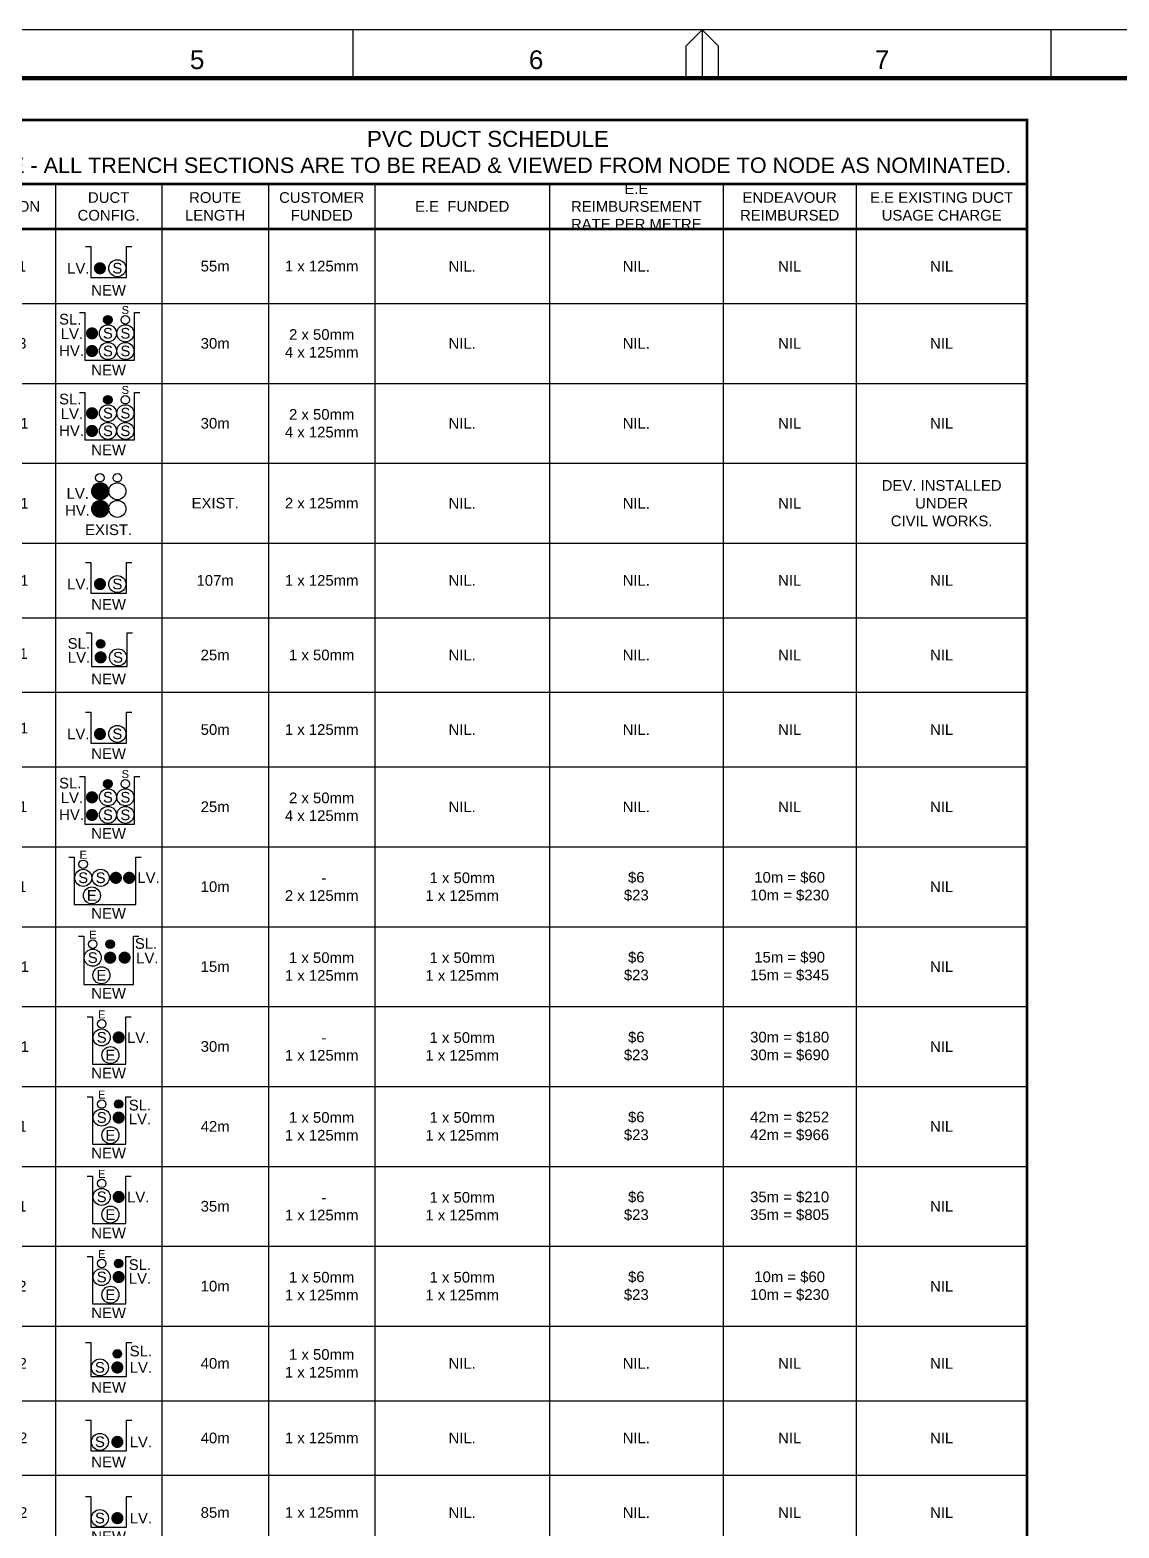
# Paper-space layout 'Retic (5)' of a CAD drawing. Header units: metres. Extents: x -30 to 775, y -5 to 571.
# Drawn here: x 246.2 to 450.7, y 289.6 to 570.9 of the extents above; entities that cross this region are included whole.
import ezdxf
from ezdxf.enums import TextEntityAlignment as Align

# ---------------------------------------------------------------- set-up
doc = ezdxf.new("R2010")
doc.units = ezdxf.units.M
doc.header["$LTSCALE"] = 0.7
doc.layers.get('0').update_dxf_attribs({"color": 6})
for name, color, linetype in [('_User Miscellaneous1', 3, 'Continuous'), ('_User Miscellaneous3', 11, 'Continuous'), ('Notes', 7, 'Continuous'), ('SupportsUG_SP_EXT', 7, 'Continuous')]:
    doc.layers.add(name, color=color, linetype=linetype)
doc.layers.add('_User Miscellaneous5', color=7, linetype='Continuous', lineweight=35)
doc.layers.get('SupportsUG_SP_EXT').off()
doc.styles.add('ARIAL', font='arial.ttf', dxfattribs={"height": 2})
doc.styles.add('iecISOCP', font='isocp.shx')
doc.styles.get("Standard").update_dxf_attribs({"font": 'arial.ttf'})

# ---------------------------------------------------------------- blocks, each defined once
blk = doc.blocks.new('A1_FRAME_TITLE')
at = {"layer": 'Notes', "linetype": 'Continuous'}
for p, q in [((316, 564.21), (316, 573.26)), ((378.5, 570.26), (381.5, 573.26)), ((381.5, 573.26), (381.5, 564.21)), ((381.5, 573.26), (384.5, 570.26)), ((447.01, 564.21), (447.01, 573.26)), ((378.5, 564.21), (378.5, 570.26)), ((384.5, 570.26), (384.5, 564.21))]:
    blk.add_line(p, q, dxfattribs=at)
at = {"layer": 'Notes', "color": 7, "linetype": 'Continuous'}
blk.add_lwpolyline([(-20.59, -3.07), (783.6, -3.07), (783.6, 573.26), (-20.59, 573.26)], close=True, dxfattribs=at)
at = {"layer": 'Notes', "color": 7, "linetype": 'Continuous', "const_width": 0.8}
blk.add_lwpolyline([(-11.55, 5.97), (774.56, 5.97), (774.56, 564.21), (-11.55, 564.21)], close=True, dxfattribs=at)
at = {"layer": 'Notes', "color": 7, "style": 'ARIAL'}
for s, p in [('5', (285.32, 565.92)), ('6', (348.95, 565.92)), ('7', (413.9, 565.92))]:
    blk.add_text(s, height=3.5, dxfattribs=at).set_placement(p)
at = {"layer": 'Notes', "color": 7}
blk.add_attdef('EPD_REF_NO', text='', height=5, dxfattribs=at).set_placement((739.57, 52.77), align=Align.CENTER)
at = {"layer": 'Notes', "color": 3, "style": 'iecISOCP', "flags": 8}
blk.add_attdef('VERSION_NO', text='', height=2.5, rotation=90, dxfattribs=at).set_placement((252.27, 44.54), align=Align.MIDDLE_CENTER)
at = {"layer": 'Notes', "color": 7, "style": 'ARIAL'}
for tag, p in [('CAP_NO', (463.39, 43.46)), ('IE_NUM', (463.26, 37.81)), ('REF_No_1', (285.45, 32.31)), ('REF_1', (307.01, 32.31)), ('GEN_WO', (391.91, 31.76)), ('HV_SWITCH', (463.67, 32.16)), ('REF_No_2', (285.45, 26.31)), ('REF_2', (307.01, 26.31)), ('OH_WO', (391.91, 25.81)), ('UBD_REF', (463.26, 25.83)), ('REF_No_3', (285.45, 20.31)), ('REF_3', (307.01, 20.31)), ('UG_WO', (391.91, 20.05)), ('GIS_MAP_No', (463.26, 20.04)), ('REF_No_4', (285.45, 14.31)), ('REF_4', (307.01, 14.31)), ('SUB_WO', (391.91, 13.81)), ('HV_OP_DIAG', (463.53, 14.2)), ('LGA', (463.15, 7.78))]:
    blk.add_attdef(tag, p, '', height=2, dxfattribs=at)
at = {"layer": 'Notes', "color": 7, "style": 'ARIAL', "width": 1.1}
for tag, p in [('T1', (634.58, 39.47)), ('T2', (634.58, 34.35)), ('T3', (634.58, 28.92)), ('T4', (634.58, 23.66)), ('T5', (634.58, 18.23)), ('T6', (634.58, 12.97))]:
    blk.add_attdef(tag, text='', height=3.5, dxfattribs=at).set_placement(p, align=Align.CENTER)
at = {"layer": 'Notes', "color": 7, "style": 'ARIAL'}
for tag, height, p in [('scale', 2, (517.96, 33.27)), ('DRAWN', 2, (517.96, 24.93)), ('REV', 5, (770.26, 17.1)), ('CHD', 2, (517.96, 8.93)), ('DESIGN', 2, (555.82, 9.15))]:
    blk.add_attdef(tag, text='', height=height, dxfattribs=at).set_placement(p, align=Align.CENTER)
blk.add_attdef('NUM', text='', height=7, dxfattribs=at).set_placement((742.57, 20.12), align=Align.MIDDLE_CENTER)
for tag, p in [('NS', (742.33, 8.12)), ('SHTS', (754.14, 8.12))]:
    blk.add_attdef(tag, text='', height=2, dxfattribs=at).set_placement(p, align=Align.MIDDLE)
at = {"layer": 'Notes', "style": 'iecISOCP'}
blk.add_attdef('ExportID', (-11.53, 2.35), '', height=2.5, dxfattribs=at)
at = {"layer": 'Notes', "style": 'iecISOCP', "flags": 1}
for tag, p in [('ProjectType', (-6.43, -26.84)), ('ProjectNumber', (2.95, -26.86)), ('DrawingNumber', (14.91, -26.85)), ('ProjectDescription', (26.96, -26.87)), ('ExportDate', (39.68, -26.83)), ('ExportUserName', (48.55, -26.84)), ('DesignerCompanyName', (60.88, -26.84)), ('ExportAreaOfInterest', (76.49, -26.86)), ('GIS_SUCCESS', (91.39, -26.82)), ('CAD_SUCCESS', (101.18, -26.83)), ('DEPOTCODE', (111.5, -26.92)), ('ExportCategories', (119.48, -26.84)), ('Comments', (133.78, -26.93)), ('EPD_-_VERSION_1.5', (141.2, -26.93))]:
    blk.add_attdef(tag, p, '', height=1, dxfattribs=at)
blk = doc.blocks.new('*T189')
at = {"layer": '_User Miscellaneous5', "color": 0, "linetype": 'ByBlock', "lineweight": -2, "transparency": 16777216}
for p, q in [((0, 0), (202.4, 0)), ((0, 0), (0, -504.44)), ((202.4, 0), (202.4, -504.44)), ((0, -12), (202.4, -12)), ((20, -12), (20, -504.44)), ((40, -12), (40, -504.44)), ((60, -12), (60, -504.44)), ((80, -12), (80, -504.44)), ((112.77, -12), (112.77, -504.44)), ((145.35, -12), (145.35, -504.44)), ((170.35, -12), (170.35, -504.44)), ((0, -20.44), (202.4, -20.44)), ((0, -34.44), (202.4, -34.44)), ((0, -49.44), (202.4, -49.44)), ((0, -64.44), (202.4, -64.44)), ((0, -79.44), (202.4, -79.44)), ((0, -93.44), (202.4, -93.44)), ((0, -107.44), (202.4, -107.44)), ((0, -121.44), (202.4, -121.44)), ((0, -136.44), (202.4, -136.44)), ((0, -151.44), (202.4, -151.44)), ((0, -166.44), (202.4, -166.44)), ((0, -181.44), (202.4, -181.44)), ((0, -196.44), (202.4, -196.44)), ((0, -211.44), (202.4, -211.44)), ((0, -226.44), (202.4, -226.44)), ((0, -240.44), (202.4, -240.44)), ((0, -254.44), (202.4, -254.44)), ((0, -268.44), (202.4, -268.44)), ((0, -283.44), (202.4, -283.44)), ((0, -298.44), (202.4, -298.44)), ((0, -313.44), (202.4, -313.44)), ((0, -327.44), (202.4, -327.44)), ((0, -342.44), (202.4, -342.44)), ((0, -356.44), (202.4, -356.44)), ((0, -371.44), (202.4, -371.44)), ((0, -385.44), (202.4, -385.44)), ((0, -399.44), (202.4, -399.44)), ((0, -414.44), (202.4, -414.44)), ((0, -429.44), (202.4, -429.44)), ((0, -444.44), (202.4, -444.44)), ((0, -459.44), (202.4, -459.44)), ((0, -474.44), (202.4, -474.44)), ((0, -489.44), (202.4, -489.44)), ((0, -504.44), (202.4, -504.44))]:
    blk.add_line(p, q, dxfattribs=at)
at = {"layer": '_User Miscellaneous5', "color": 7, "transparency": 16777216}
for s, insert, char_height, width, attachment_point in [('PVC DUCT SCHEDULE\\P{\\H0.96667x;NOTE - ALL TRENCH SECTIONS ARE TO BE READ & VIEWED FROM NODE TO NODE AS NOMINATED.}', (101.2, -6), 3, 200.4036, 5), ('DUCT\\PCONFIG.', (30, -16.22), 2, 17, 5), ('ROUTE\\PLENGTH', (50, -16.22), 2, 17, 5), ('CUSTOMER\\PFUNDED', (70, -16.22), 2, 17, 5), ('E.E REIMBURSEMENT RATE PER METRE', (129.06, -16.22), 2, 29.5818, 5), ('ENDEAVOUR\\PREIMBURSED', (157.85, -16.22), 2, 22, 5), ('E.E EXISTING DUCT\\PUSAGE CHARGE', (186.38, -16.22), 2, 29.0564, 5), ('LOCATION', (10, -16.22), 2, 17, 5), ('E.E  FUNDED ', (96.38, -16.22), 2, 29.7654, 5), ('K1 - L1', (10, -27.44), 2, 14, 5), ('55m', (50, -27.44), 2, 14, 5), ('1 x 125mm', (70, -27.44), 2, 14, 5), ('NIL.', (96.38, -27.44), 2, 26.7654, 5), ('NIL.', (129.06, -27.44), 2, 26.5818, 5), ('NIL', (157.85, -27.44), 2, 19, 5), ('NIL', (186.38, -27.44), 2, 26.0564, 5), ('NEW', (30, -32.94), 2, 14, 8), ('2 x 50mm\\P4 x 125mm', (70, -41.94), 2, 14, 5), ('L1 - R3', (10, -41.94), 2, 14, 5), ('30m', (50, -41.94), 2, 14, 5), ('NIL.', (96.38, -41.94), 2, 26.7654, 5), ('NIL.', (129.06, -41.94), 2, 26.5818, 5), ('NIL', (157.85, -41.94), 2, 19, 5), ('NIL', (186.38, -41.94), 2, 26.0564, 5), ('NEW', (30, -47.94), 2, 14, 8), ('R3 - M1', (10, -56.94), 2, 14, 5), ('30m', (50, -56.94), 2, 14, 5), ('2 x 50mm\\P4 x 125mm', (70, -56.94), 2, 14, 5), ('NIL.', (96.38, -56.94), 2, 26.7654, 5), ('NIL.', (129.06, -56.94), 2, 26.5818, 5), ('NIL', (157.85, -56.94), 2, 19, 5), ('NIL', (186.38, -56.94), 2, 26.0564, 5), ('NEW', (30, -62.94), 2, 14, 8), ('DEV. INSTALLED\\PUNDER\\PCIVIL WORKS.', (186.38, -71.94), 2, 26.0564, 5), ('M1 - R1', (10, -71.94), 2, 14, 5), ('EXIST.', (50, -71.94), 2, 14, 5), ('2 x 125mm', (70, -71.94), 2, 14, 5), ('NIL.', (96.38, -71.94), 2, 26.7654, 5), ('NIL.', (129.06, -71.94), 2, 26.5818, 5), ('NIL', (157.85, -71.94), 2, 19, 5), ('EXIST.', (30, -77.94), 2, 14, 8), ('M1 - N1', (10, -86.44), 2, 14, 5), ('107m', (50, -86.44), 2, 14, 5), ('1 x 125mm', (70, -86.44), 2, 14, 5), ('NIL.', (96.38, -86.44), 2, 26.7654, 5), ('NIL.', (129.06, -86.44), 2, 26.5818, 5), ('NIL', (157.85, -86.44), 2, 19, 5), ('NIL', (186.38, -86.44), 2, 26.0564, 5), ('NEW', (30, -91.94), 2, 14, 8), ('P1 - Q1', (10, -100.44), 2, 14, 5), ('25m', (50, -100.44), 2, 14, 5), ('1 x 50mm', (70, -100.44), 2, 14, 5), ('NIL.', (96.38, -100.44), 2, 26.7654, 5), ('NIL.', (129.06, -100.44), 2, 26.5818, 5), ('NIL', (157.85, -100.44), 2, 19, 5), ('NIL', (186.38, -100.44), 2, 26.0564, 5), ('NEW', (30, -105.94), 2, 14, 8), ('Q1 - R1', (10, -114.44), 2, 14, 5), ('50m', (50, -114.44), 2, 14, 5), ('1 x 125mm', (70, -114.44), 2, 14, 5), ('NIL.', (96.38, -114.44), 2, 26.7654, 5), ('NIL.', (129.06, -114.44), 2, 26.5818, 5), ('NIL', (157.85, -114.44), 2, 19, 5), ('NIL', (186.38, -114.44), 2, 26.0564, 5), ('NEW', (30, -119.94), 2, 14, 8), ('2 x 50mm\\P4 x 125mm', (70, -128.94), 2, 14, 5), ('R1 - S1', (10, -128.94), 2, 14, 5), ('25m', (50, -128.94), 2, 14, 5), ('NIL.', (96.38, -128.94), 2, 26.7654, 5), ('NIL.', (129.06, -128.94), 2, 26.5818, 5), ('NIL', (157.85, -128.94), 2, 19, 5), ('NIL', (186.38, -128.94), 2, 26.0564, 5), ('NEW', (30, -134.94), 2, 14, 8), ('T1 - V1', (10, -143.94), 2, 14, 5), ('10m', (50, -143.94), 2, 14, 5), (' -\\P2 x 125mm', (70, -143.94), 2, 14, 5), ('1 x 50mm\\P1 x 125mm', (96.38, -143.94), 2, 26.7654, 5), ('$6\\P$23', (129.06, -143.94), 2, 26.5818, 5), ('10m = $60\\P10m = $230', (157.85, -143.94), 2, 19, 5), ('NIL', (186.38, -143.94), 2, 26.0564, 5), ('NEW', (30, -149.94), 2, 14, 8), ('1 x 50mm\\P1 x 125mm', (70, -158.94), 2, 14, 5), ('1 x 50mm\\P1 x 125mm', (96.38, -158.94), 2, 26.7654, 5), ('$6\\P$23', (129.06, -158.94), 2, 26.5818, 5), ('15m = $90\\P15m = $345', (157.85, -158.94), 2, 19, 5), ('V1 - W1', (10, -158.94), 2, 14, 5), ('15m', (50, -158.94), 2, 14, 5), ('NIL', (186.38, -158.94), 2, 26.0564, 5), ('NEW', (30, -164.94), 2, 14, 8), ('1 x 50mm\\P1 x 125mm', (96.38, -173.94), 2, 26.7654, 5), ('$6\\P$23', (129.06, -173.94), 2, 26.5818, 5), ('30m = $180\\P30m = $690', (157.85, -173.94), 2, 19, 5), ('W1 - X1', (10, -173.94), 2, 14, 5), ('30m', (50, -173.94), 2, 14, 5), (' -\\P1 x 125mm', (70, -173.94), 2, 14, 5), ('NIL', (186.38, -173.94), 2, 26.0564, 5), ('NEW', (30, -179.94), 2, 14, 8), ('X1 - Y1', (10, -188.94), 2, 14, 5), ('42m', (50, -188.94), 2, 14, 5), ('1 x 50mm\\P1 x 125mm', (70, -188.94), 2, 14, 5), ('1 x 50mm\\P1 x 125mm', (96.38, -188.94), 2, 26.7654, 5), ('$6\\P$23', (129.06, -188.94), 2, 26.5818, 5), ('42m = $252\\P42m = $966', (157.85, -188.94), 2, 19, 5), ('NIL', (186.38, -188.94), 2, 26.0564, 5), ('NEW', (30, -194.94), 2, 14, 8), (' -\\P1 x 125mm', (70, -203.94), 2, 14, 5), ('1 x 50mm\\P1 x 125mm', (96.38, -203.94), 2, 26.7654, 5), ('$6\\P$23', (129.06, -203.94), 2, 26.5818, 5), ('35m = $210\\P35m = $805', (157.85, -203.94), 2, 19, 5), ('Y1 - Z1', (10, -203.94), 2, 14, 5), ('35m', (50, -203.94), 2, 14, 5), ('NIL', (186.38, -203.94), 2, 26.0564, 5), ('NEW', (30, -209.94), 2, 14, 8), ('1 x 50mm\\P1 x 125mm', (70, -218.94), 2, 14, 5), ('1 x 50mm\\P1 x 125mm', (96.38, -218.94), 2, 26.7654, 5), ('$6\\P$23', (129.06, -218.94), 2, 26.5818, 5), ('10m = $60\\P10m = $230', (157.85, -218.94), 2, 19, 5), ('Z1 - P2', (10, -218.94), 2, 14, 5), ('10m', (50, -218.94), 2, 14, 5), ('NIL', (186.38, -218.94), 2, 26.0564, 5), ('NEW', (30, -224.94), 2, 14, 8), ('P2 - A2', (10, -233.44), 2, 14, 5), ('40m', (50, -233.44), 2, 14, 5), ('1 x 50mm\\P1 x 125mm', (70, -233.44), 2, 14, 5), ('NIL.', (96.38, -233.44), 2, 26.7654, 5), ('NIL.', (129.06, -233.44), 2, 26.5818, 5), ('NIL', (157.85, -233.44), 2, 19, 5), ('NIL', (186.38, -233.44), 2, 26.0564, 5), ('NEW', (30, -238.94), 2, 14, 8), ('A2 - C2', (10, -247.44), 2, 14, 5), ('40m', (50, -247.44), 2, 14, 5), ('1 x 125mm', (70, -247.44), 2, 14, 5), ('NIL.', (96.38, -247.44), 2, 26.7654, 5), ('NIL.', (129.06, -247.44), 2, 26.5818, 5), ('NIL', (157.85, -247.44), 2, 19, 5), ('NIL', (186.38, -247.44), 2, 26.0564, 5), ('NEW', (30, -252.94), 2, 14, 8), ('D2 - E2', (10, -261.44), 2, 14, 5), ('85m', (50, -261.44), 2, 14, 5), ('1 x 125mm', (70, -261.44), 2, 14, 5), ('NIL.', (96.38, -261.44), 2, 26.7654, 5), ('NIL.', (129.06, -261.44), 2, 26.5818, 5), ('NIL', (157.85, -261.44), 2, 19, 5), ('NIL', (186.38, -261.44), 2, 26.0564, 5), ('NEW', (30, -266.94), 2, 14, 8), ('E2 - G2', (10, -275.94), 2, 14, 5), ('18m', (50, -275.94), 2, 14, 5), ('1 x 50mm\\P1 x 125mm', (70, -275.94), 2, 14, 5), ('1 x 125mm', (96.38, -275.94), 2, 26.7654, 5), ('$6\\P$23', (129.06, -275.94), 2, 26.5818, 5), ('18m = $108\\P18m = $414', (157.85, -275.94), 2, 19, 5), ('NIL', (186.38, -275.94), 2, 26.0564, 5), ('NEW', (30, -281.94), 2, 14, 8), (' -\\P1 x 125mm', (70, -290.94), 2, 14, 5), ('1 x 50mm\\P1 x 125mm', (96.38, -290.94), 2, 26.7654, 5), ('$6\\P$23', (129.06, -290.94), 2, 26.5818, 5), ('18m = $108\\P18m = $414', (157.85, -290.94), 2, 19, 5), ('G2 - H2', (10, -290.94), 2, 14, 5), ('18m', (50, -290.94), 2, 14, 5), ('NIL', (186.38, -290.94), 2, 26.0564, 5), ('NEW', (30, -296.94), 2, 14, 8), ('1 x 50mm\\P1 x 125mm', (70, -305.94), 2, 14, 5), ('1 x 50mm\\P1 x 125mm', (96.38, -305.94), 2, 26.7654, 5), ('$6\\P$23', (129.06, -305.94), 2, 26.5818, 5), ('25m = $150\\P25m = $575', (157.85, -305.94), 2, 19, 5), ('H2 - J2', (10, -305.94), 2, 14, 5), ('25m', (50, -305.94), 2, 14, 5), ('NIL', (186.38, -305.94), 2, 26.0564, 5), ('NEW', (30, -311.94), 2, 14, 8), ('J2 - K2', (10, -320.44), 2, 14, 5), ('25m', (50, -320.44), 2, 14, 5), ('3 x 125mm', (70, -320.44), 2, 14, 5), ('NIL.', (96.38, -320.44), 2, 26.7654, 5), ('NIL.', (129.06, -320.44), 2, 26.5818, 5), ('NIL', (157.85, -320.44), 2, 19, 5), ('NIL', (186.38, -320.44), 2, 26.0564, 5), ('NEW', (30, -325.94), 2, 14, 8), ('K2 - L2', (10, -334.94), 2, 14, 5), ('25m', (50, -334.94), 2, 14, 5), ('2 x 50mm\\P3 x 125mm', (70, -334.94), 2, 14, 5), ('NIL.', (96.38, -334.94), 2, 26.7654, 5), ('NIL.', (129.06, -334.94), 2, 26.5818, 5), ('NIL', (157.85, -334.94), 2, 19, 5), ('NIL', (186.38, -334.94), 2, 26.0564, 5), ('NEW', (30, -340.94), 2, 14, 8), ('L2 - Q3', (10, -349.44), 2, 14, 5), ('27m', (50, -349.44), 2, 14, 5), ('3 x 125mm', (70, -349.44), 2, 14, 5), ('NIL.', (96.38, -349.44), 2, 26.7654, 5), ('NIL.', (129.06, -349.44), 2, 26.5818, 5), ('NIL', (157.85, -349.44), 2, 19, 5), ('NIL', (186.38, -349.44), 2, 26.0564, 5), ('NEW', (30, -354.94), 2, 14, 8), ('2 x 50mm\\P4 x 125mm', (70, -363.94), 2, 14, 5), ('M2 - N2', (10, -363.94), 2, 14, 5), ('83m', (50, -363.94), 2, 14, 5), ('NIL.', (96.38, -363.94), 2, 26.7654, 5), ('NIL.', (129.06, -363.94), 2, 26.5818, 5), ('NIL', (157.85, -363.94), 2, 19, 5), ('NIL', (186.38, -363.94), 2, 26.0564, 5), ('NEW', (30, -369.94), 2, 14, 8), ('Q2 - R2', (10, -378.44), 2, 14, 5), ('10m', (50, -378.44), 2, 14, 5), ('1 x 50mm', (70, -378.44), 2, 14, 5), ('NIL.', (96.38, -378.44), 2, 26.7654, 5), ('NIL.', (129.06, -378.44), 2, 26.5818, 5), ('NIL', (157.85, -378.44), 2, 19, 5), ('NIL', (186.38, -378.44), 2, 26.0564, 5), ('NEW', (30, -383.94), 2, 14, 8), ('S2 - T2', (10, -392.44), 2, 14, 5), ('140m', (50, -392.44), 2, 14, 5), ('1 x 50mm', (70, -392.44), 2, 14, 5), ('NIL.', (96.38, -392.44), 2, 26.7654, 5), ('NIL.', (129.06, -392.44), 2, 26.5818, 5), ('NIL', (157.85, -392.44), 2, 19, 5), ('NIL', (186.38, -392.44), 2, 26.0564, 5), ('NEW', (30, -397.94), 2, 14, 8), ('1 x 50mm\\P4 x 125mm', (70, -406.94), 2, 14, 5), ('S1 - U2', (10, -406.94), 2, 14, 5), ('30m', (50, -406.94), 2, 14, 5), ('NIL.', (96.38, -406.94), 2, 26.7654, 5), ('NIL.', (129.06, -406.94), 2, 26.5818, 5), ('NIL', (157.85, -406.94), 2, 19, 5), ('NIL', (186.38, -406.94), 2, 26.0564, 5), ('NEW', (30, -412.94), 2, 14, 8), ('U2 - V2', (10, -421.94), 2, 14, 5), ('38m', (50, -421.94), 2, 14, 5), ('2 x 50mm\\P4 x 125mm', (70, -421.94), 2, 14, 5), ('NIL.', (96.38, -421.94), 2, 26.7654, 5), ('NIL.', (129.06, -421.94), 2, 26.5818, 5), ('NIL', (157.85, -421.94), 2, 19, 5), ('NIL', (186.38, -421.94), 2, 26.0564, 5), ('NEW', (30, -427.94), 2, 14, 8), ('DEV. INSTALLED\\PUNDER\\PCIVIL WORKS.', (186.38, -436.94), 2, 26.0564, 5), ('V2 - W2', (10, -436.94), 2, 14, 5), ('EXIST.', (50, -436.94), 2, 14, 5), ('1 x 125mm', (70, -436.94), 2, 14, 5), ('NIL.', (96.38, -436.94), 2, 26.7654, 5), ('NIL.', (129.06, -436.94), 2, 26.5818, 5), ('NIL', (157.85, -436.94), 2, 19, 5), ('EXIST.', (30, -442.94), 2, 14, 8), ('1 x 50mm\\P4 x 125mm', (70, -451.94), 2, 14, 5), ('W2 - X2', (10, -451.94), 2, 14, 5), ('15m', (50, -451.94), 2, 14, 5), ('NIL.', (96.38, -451.94), 2, 26.7654, 5), ('NIL.', (129.06, -451.94), 2, 26.5818, 5), ('NIL', (157.85, -451.94), 2, 19, 5), ('NIL', (186.38, -451.94), 2, 26.0564, 5), ('NEW', (30, -457.94), 2, 14, 8), ('X2 - Y2', (10, -466.94), 2, 14, 5), ('40m', (50, -466.94), 2, 14, 5), ('2 x 50mm\\P4 x 125mm', (70, -466.94), 2, 14, 5), ('NIL.', (96.38, -466.94), 2, 26.7654, 5), ('NIL.', (129.06, -466.94), 2, 26.5818, 5), ('NIL', (157.85, -466.94), 2, 19, 5), ('NIL', (186.38, -466.94), 2, 26.0564, 5), ('NEW', (30, -472.94), 2, 14, 8), ('DEV. INSTALLED\\PUNDER\\PCIVIL WORKS.', (186.38, -481.94), 2, 26.0564, 5), ('Y2 - Z2', (10, -481.94), 2, 14, 5), ('EXIST.', (50, -481.94), 2, 14, 5), ('1 x 125mm', (70, -481.94), 2, 14, 5), ('NIL.', (96.38, -481.94), 2, 26.7654, 5), ('NIL.', (129.06, -481.94), 2, 26.5818, 5), ('NIL', (157.85, -481.94), 2, 19, 5), ('EXIST.', (30, -487.94), 2, 14, 8), (' 2 x 50mm\\P4 x 125mm', (70, -496.94), 2, 14, 5), ('Z2 - A3', (10, -496.94), 2, 14, 5), ('25m', (50, -496.94), 2, 14, 5), ('NIL.', (96.38, -496.94), 2, 26.7654, 5), ('NIL.', (129.06, -496.94), 2, 26.5818, 5), ('NIL', (157.85, -496.94), 2, 19, 5), ('NIL', (186.38, -496.94), 2, 26.0564, 5), ('NEW', (30, -502.94), 2, 14, 8)]:
    blk.add_mtext(s, dxfattribs=dict(at, insert=insert, char_height=char_height, width=width, attachment_point=attachment_point))
blk = doc.blocks.new('*U187')
blk.add_circle((0, 0.8), 0.8)
at = {"insert": (0, 0.8), "char_height": 1, "attachment_point": 5, "style": 'ARIAL'}
blk.add_mtext_dynamic_manual_height_columns('S', width=1.0176, gutter_width=10, heights=[0], dxfattribs=at)
blk = doc.blocks.new('*U190')
at = {"ltscale": 0.75, "const_width": 0.569, "flags": 128}
blk.add_lwpolyline([(-0.29, 0.56, 1), (0.28, 0.56, 1)], format="xyb", close=True, dxfattribs=at)
blk = doc.blocks.new('DUCT_50_NEW')
blk.add_circle((0, 0.4), 0.4)
at = {"flags": 1}
blk.add_attdef('Z', (0, 0), '', height=0.2, dxfattribs=at)
at = {"flags": 9}
for tag, p in [('DUCT_CODE', (0, 0)), ('XSECT_TYPE', (0, -0.2)), ('STATE', (0, -0.6)), ('OWNED_BY', (0, -1.01)), ('OPERATED_BY', (0, -1.21)), ('FB_REFERENCE', (0, -0.4)), ('NOTES', (0, -0.8)), ('MAINTAINED_BY', (0, -1.42))]:
    blk.add_attdef(tag, text='', height=0.2, dxfattribs=at).set_placement(p, align=Align.MIDDLE_LEFT)
blk = doc.blocks.new('*U183')
blk.add_blockref('DUCT_50_NEW', (0, 0))
at = {"insert": (0.01, 1.29), "char_height": 0.75, "attachment_point": 5, "style": 'ARIAL'}
blk.add_mtext_dynamic_manual_height_columns('E', width=0.1757, gutter_width=10, heights=[0], dxfattribs=at)
blk = doc.blocks.new('CABLE_SMALL_NEW')
h = blk.add_hatch(color=256)
edge = h.paths.add_edge_path()
edge.add_arc((0, 0.4), 0.4, 0, 360)
blk.add_circle((0, 0.4), 0.4)
for tag, flags, p in [('COND_CODE', 9, (1.5, 0)), ('STATE', 9, (1.5, -0.4)), ('XSECT_SIZE', 9, (1.5, -0.6)), ('OWNED_BY', 9, (1.5, -1)), ('OPERATED_BY', 9, (1.5, -1.2)), ('FB_REFERENCE', 9, (1.5, -0.2)), ('NOTES', 9, (1.5, -0.8)), ('MAINTAINED_BY', 9, (1.5, -1.4)), ('Z', 1, (1.5, -1.6))]:
    blk.add_attdef(tag, text='', height=0.2, dxfattribs=dict(flags=flags)).set_placement(p, align=Align.MIDDLE_LEFT)
blk = doc.blocks.new('*U191')
for name in ['DUCT_50_NEW', 'CABLE_SMALL_NEW']:
    blk.add_blockref(name, (0, 0))
blk = doc.blocks.new('*U185')
blk.add_blockref('DUCT_50_NEW', (0, 0))
at = {"insert": (0, 1.31), "char_height": 0.75, "attachment_point": 5, "style": 'ARIAL'}
blk.add_mtext_dynamic_manual_height_columns('S', width=0.3953, gutter_width=10, heights=[0], dxfattribs=at)
blk = doc.blocks.new('*U184')
blk.add_circle((0, 0.8), 0.8)
blk = doc.blocks.new('*U193')
blk.add_blockref('DUCT_50_NEW', (0, 0))
blk = doc.blocks.new('CABLE_LARGE_NEW')
h = blk.add_hatch(color=256)
edge = h.paths.add_edge_path()
edge.add_arc((0, 0.8), 0.8, 0, 360)
blk.add_circle((0, 0.8), 0.8)
for tag, flags, p in [('COND_CODE', 9, (1.5, 0)), ('STATE', 9, (1.5, -0.4)), ('XSECT_SIZE', 9, (1.5, -0.6)), ('OWNED_BY', 9, (1.5, -1)), ('OPERATED_BY', 9, (1.5, -1.2)), ('FB_REFERENCE', 9, (1.5, -0.2)), ('NOTES', 9, (1.5, -0.8)), ('MAINTAINED_BY', 9, (1.5, -1.4)), ('Z', 1, (1.5, -1.6))]:
    blk.add_attdef(tag, text='', height=0.2, dxfattribs=dict(flags=flags)).set_placement(p, align=Align.MIDDLE_LEFT)
blk = doc.blocks.new('*U194')
blk.add_circle((0, 0.8), 0.8)
blk.add_blockref('CABLE_LARGE_NEW', (0, 0))
blk = doc.blocks.new('*U186')
blk.add_circle((0, 0.8), 0.8)
at = {"insert": (0, 0.8), "char_height": 1, "attachment_point": 5, "style": 'ARIAL'}
blk.add_mtext_dynamic_manual_height_columns('E', width=1.8498, gutter_width=10, heights=[0], dxfattribs=at)

psp = doc.layouts.new('Retic (5)')

# ---------------------------------------------------------------- linework, layer by layer
at = {"layer": '_User Miscellaneous3', "flags": 128}
for points in [[(256.65, 530.2), (257.65, 530.2), (257.65, 524.42), (264.32, 524.42), (264.32, 530.2), (265.32, 530.2)], [(255.51, 517.79), (256.51, 517.79), (256.51, 508.89), (265.82, 508.89), (265.82, 517.79), (266.82, 517.79)], [(255.51, 502.79), (256.51, 502.79), (256.51, 493.89), (265.82, 493.89), (265.82, 502.79), (266.82, 502.79)], [(256.65, 470.9), (257.65, 470.9), (257.65, 465.12), (264.32, 465.12), (264.32, 470.9), (265.32, 470.9)], [(256.78, 457.69), (257.78, 457.69), (257.78, 451.37), (264.44, 451.37), (264.44, 457.69), (265.44, 457.69)], [(256.65, 442.77), (257.65, 442.77), (257.65, 436.99), (264.32, 436.99), (264.32, 442.77), (265.32, 442.77)], [(255.51, 430.68), (256.51, 430.68), (256.51, 421.78), (265.82, 421.78), (265.82, 430.68), (266.82, 430.68)], [(253.51, 415.56), (254.51, 415.56), (254.51, 406.66), (266.08, 406.66), (266.08, 415.56), (267.08, 415.56)], [(255.3, 400.75), (256.3, 400.75), (256.3, 391.67), (265.67, 391.67), (265.67, 400.75), (266.67, 400.75)], [(256.98, 385.6), (257.98, 385.6), (257.98, 376.7), (264.2, 376.7), (264.2, 385.6), (265.2, 385.6)], [(256.98, 370.55), (257.98, 370.55), (257.98, 361.65), (264.2, 361.65), (264.2, 370.55), (265.2, 370.55)], [(256.98, 355.66), (257.98, 355.66), (257.98, 346.76), (264.2, 346.76), (264.2, 355.66), (265.2, 355.66)], [(256.98, 340.61), (257.98, 340.61), (257.98, 331.71), (264.2, 331.71), (264.2, 340.61), (265.2, 340.61)], [(256.65, 324.44), (257.65, 324.44), (257.65, 318.05), (264.32, 318.05), (264.32, 324.44), (265.32, 324.44)], [(256.65, 309.85), (257.65, 309.85), (257.65, 304.08), (264.32, 304.08), (264.32, 309.85), (265.32, 309.85)], [(256.65, 295.53), (257.65, 295.53), (257.65, 289.76), (264.32, 289.76), (264.32, 295.53), (265.32, 295.53)]]:
    psp.add_lwpolyline(points, dxfattribs=at)
at = {"layer": '_User Miscellaneous5', "const_width": 0.5}
psp.add_lwpolyline([(230.98, 553.95), (433.39, 553.95), (433.39, 49.51), (230.98, 49.51)], close=True, dxfattribs=at)
for points in [[(230.98, 541.95), (433.39, 541.95)], [(230.98, 533.51), (433.39, 533.51)]]:
    psp.add_lwpolyline(points, dxfattribs=at)

# ---------------------------------------------------------------- block references
psp.add_blockref('*T189', (230.98, 553.95))
at = {"layer": '_User Miscellaneous3', "xscale": 2, "yscale": 2, "zscale": 2}
for name, p in [('*U190', (259.36, 525)), ('*U187', (262.62, 524.53)), ('*U185', (264.12, 515.65)), ('*U190', (257.87, 512.78)), ('*U187', (260.85, 512.31)), ('*U191', (260.85, 515.65)), ('*U187', (264.13, 512.31)), ('*U187', (260.85, 508.99)), ('*U187', (264.13, 508.99)), ('*U190', (257.87, 509.47)), ('*U185', (264.12, 500.65)), ('*U191', (260.85, 500.65)), ('*U190', (257.87, 497.78)), ('*U187', (260.85, 497.31)), ('*U187', (264.13, 497.31)), ('*U190', (257.87, 494.47)), ('*U187', (260.85, 493.99)), ('*U187', (264.13, 493.99)), ('*U193', (259.35, 486)), ('*U193', (262.62, 486)), ('*U194', (259.42, 482.66)), ('*U184', (262.62, 482.66)), ('*U194', (259.42, 479.35)), ('*U184', (262.62, 479.35)), ('*U190', (259.36, 465.71)), ('*U187', (262.62, 465.23)), ('*U191', (259.48, 454.81)), ('*U190', (259.49, 451.95)), ('*U187', (262.75, 451.47)), ('*U190', (259.36, 437.57)), ('*U187', (262.62, 437.1)), ('*U185', (264.12, 428.54)), ('*U190', (257.87, 425.68)), ('*U187', (260.85, 425.2)), ('*U191', (260.85, 428.54)), ('*U187', (264.13, 425.2)), ('*U187', (260.85, 421.89)), ('*U187', (264.13, 421.89)), ('*U190', (257.87, 422.36)), ('*U183', (256.21, 413.42)), ('*U187', (256.21, 410.08)), ('*U187', (259.49, 410.08)), ('*U190', (262.36, 410.56)), ('*U190', (264.84, 410.56)), ('*U186', (257.84, 406.77)), ('*U183', (258, 398.43)), ('*U191', (261.26, 398.43)), ('*U187', (258, 395.09)), ('*U190', (261.28, 395.57)), ('*U190', (263.99, 395.57)), ('*U186', (259.63, 391.78)), ('*U183', (259.68, 383.46)), ('*U187', (259.68, 380.12)), ('*U190', (262.88, 380.59)), ('*U186', (261.32, 376.8)), ('*U183', (259.68, 368.41)), ('*U191', (262.86, 368.41)), ('*U187', (259.68, 365.07)), ('*U190', (262.88, 365.54)), ('*U186', (261.32, 361.75)), ('*U183', (259.68, 353.52)), ('*U187', (259.68, 350.18)), ('*U190', (262.88, 350.65)), ('*U186', (261.32, 346.86)), ('*U183', (259.68, 338.47)), ('*U187', (259.68, 335.13)), ('*U190', (262.88, 335.6)), ('*U191', (262.86, 338.47)), ('*U186', (261.32, 331.81)), ('*U187', (259.35, 318.16)), ('*U190', (262.63, 318.63)), ('*U191', (262.62, 321.5)), ('*U187', (259.35, 304.18)), ('*U190', (262.63, 304.66)), ('*U187', (259.35, 289.86)), ('*U190', (262.63, 290.34))]:
    psp.add_blockref(name, p, dxfattribs=at)
at = {"layer": 'SupportsUG_SP_EXT'}
psp.add_blockref('A1_FRAME_TITLE', (-9.08, -2.39), dxfattribs=at)

# ---------------------------------------------------------------- texts
at = {"layer": '_User Miscellaneous1', "char_height": 2, "attachment_point": 5, "style": 'ARIAL'}
for s, insert in [('LV.', (255.3, 526.13)), ('SL.', (253.78, 516.55)), ('LV.', (254.09, 513.82)), ('HV.', (254.03, 510.65)), ('SL.', (253.78, 501.55)), ('LV.', (254.09, 498.82)), ('HV.', (254.03, 495.65)), ('LV.', (255.19, 483.84)), ('HV.', (255.13, 480.66)), ('LV.', (255.3, 466.83)), ('SL.', (255.39, 455.67)), ('LV.', (255.42, 453.07)), ('LV.', (255.3, 438.7)), ('SL.', (253.78, 429.45)), ('LV.', (254.09, 426.72)), ('HV.', (254.03, 423.54)), ('LV.', (268.47, 411.73)), ('SL.', (268, 399.34)), ('LV.', (268.25, 396.62)), ('LV.', (266.54, 381.69)), ('SL.', (266.86, 368.99)), ('LV.', (266.87, 366.41)), ('LV.', (266.54, 351.75)), ('SL.', (266.86, 339.05)), ('LV.', (266.87, 336.47)), ('SL.', (267.04, 322.82)), ('LV.', (267.04, 319.76)), ('LV.', (267.04, 305.78)), ('LV.', (267.04, 291.46))]:
    psp.add_mtext_dynamic_manual_height_columns(s, width=3.8474, gutter_width=10, heights=[0], dxfattribs=dict(at, insert=insert))

doc.saveas('drawing.dxf')
